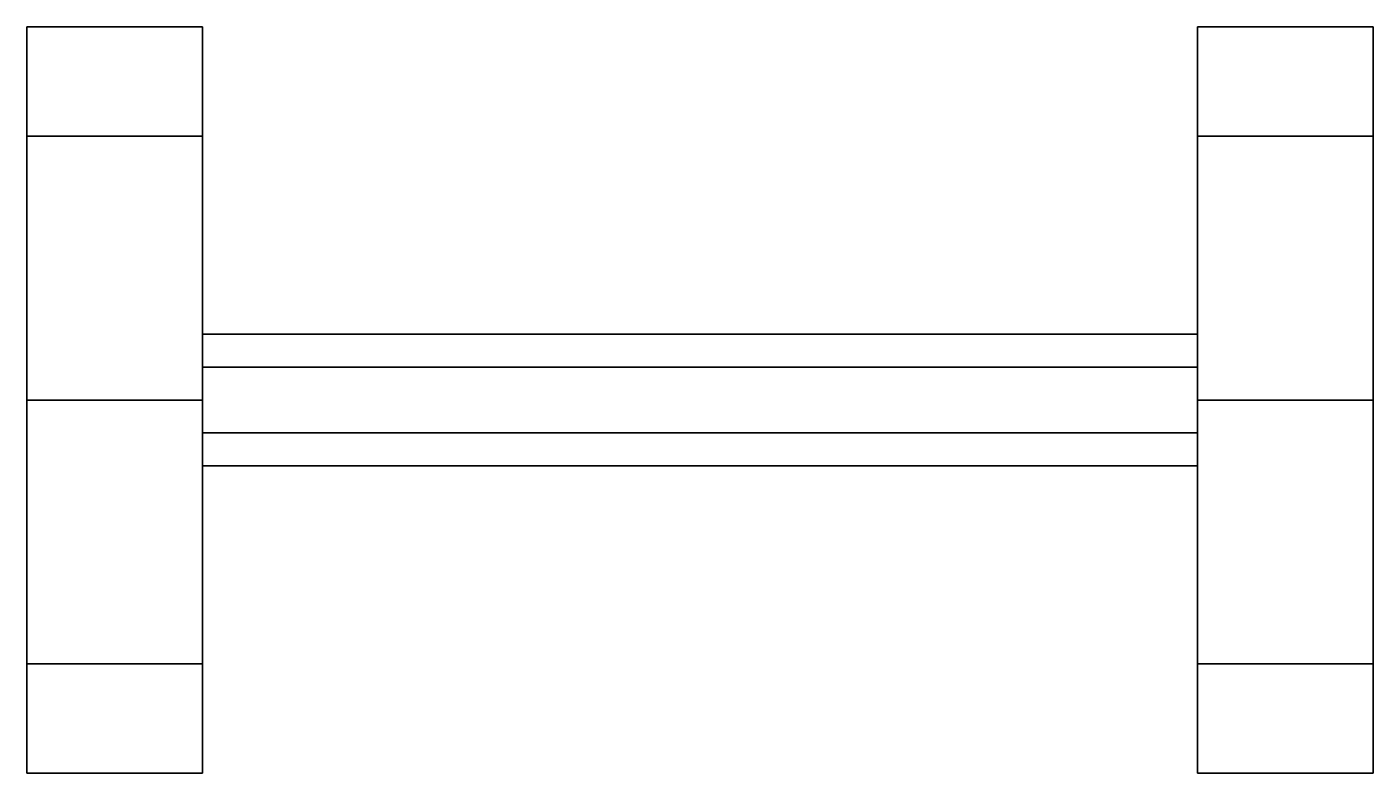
# Model space of a CAD drawing. Extents: x -0.92 to 0.92, y -0.51 to 0.51.
import ezdxf

# ---------------------------------------------------------------- set-up
doc = ezdxf.new("R2010")
doc.units = 0
doc.layers.add('WHEELS', color=2, linetype='CONTINUOUS')

msp = doc.modelspace()

# ---------------------------------------------------------------- linework, layer by layer
at = {"layer": 'WHEELS'}
for points in [[(-0.68, 0.3606, 0.3606), (-0.68, 0.51), (-0.92, 0.51), (-0.92, 0.3606, 0.3606)], [(-0.68, 0.51), (-0.68, 0.3606, -0.3606), (-0.92, 0.3606, -0.3606), (-0.92, 0.51)], [(-0.92, -0.51), (-0.92, 0.3606, 0.3606), (-0.92, 0.51), (-0.92, -0.3606, -0.3606)], [(-0.92, -0.3606, -0.3606), (-0.92, 0.51), (-0.92, 0.3606, -0.3606), (-0.92, 0, -0.51)], [(-0.68, -0.3606, 0.3606), (-0.68, 0.51), (-0.68, 0.3606, 0.3606), (-0.68, 0, 0.51)], [(-0.68, -0.51), (-0.68, 0.3606, -0.3606), (-0.68, 0.51), (-0.68, -0.3606, 0.3606)], [(0.68, -0.3606, -0.3606), (0.68, 0.51), (0.68, 0.3606, -0.3606), (0.68, 0, -0.51)], [(0.68, -0.51), (0.68, 0.3606, 0.3606), (0.68, 0.51), (0.68, -0.3606, -0.3606)], [(0.92, 0.51), (0.92, 0.3606, -0.3606), (0.68, 0.3606, -0.3606), (0.68, 0.51)], [(0.92, 0.3606, 0.3606), (0.92, 0.51), (0.68, 0.51), (0.68, 0.3606, 0.3606)], [(0.92, -0.51), (0.92, 0.3606, -0.3606), (0.92, 0.51), (0.92, -0.3606, 0.3606)], [(0.92, -0.3606, 0.3606), (0.92, 0.51), (0.92, 0.3606, 0.3606), (0.92, 0, 0.51)], [(-0.68, 0, 0.51), (-0.68, 0.3606, 0.3606), (-0.92, 0.3606, 0.3606), (-0.92, 0, 0.51)], [(-0.68, 0.3606, -0.3606), (-0.68, 0, -0.51), (-0.92, 0, -0.51), (-0.92, 0.3606, -0.3606)], [(-0.92, -0.3606, 0.3606), (-0.92, 0, 0.51), (-0.92, 0.3606, 0.3606), (-0.92, -0.51)], [(-0.68, -0.3606, -0.3606), (-0.68, 0, -0.51), (-0.68, 0.3606, -0.3606), (-0.68, -0.51)], [(0.92, 0.3606, -0.3606), (0.92, 0, -0.51), (0.68, 0, -0.51), (0.68, 0.3606, -0.3606)], [(0.68, -0.3606, 0.3606), (0.68, 0, 0.51), (0.68, 0.3606, 0.3606), (0.68, -0.51)], [(0.92, 0, 0.51), (0.92, 0.3606, 0.3606), (0.68, 0.3606, 0.3606), (0.68, 0, 0.51)], [(0.92, -0.3606, -0.3606), (0.92, 0, -0.51), (0.92, 0.3606, -0.3606), (0.92, -0.51)], [(0.68, 0.045, 0.0779), (0.68, 0.09), (-0.68, 0.09), (-0.68, 0.045, 0.0779)], [(0.68, 0.09), (0.68, 0.045, -0.0779), (-0.68, 0.045, -0.0779), (-0.68, 0.09)], [(0.68, -0.045, 0.0779), (0.68, 0.045, 0.0779), (-0.68, 0.045, 0.0779), (-0.68, -0.045, 0.0779)], [(0.68, 0.045, -0.0779), (0.68, -0.045, -0.0779), (-0.68, -0.045, -0.0779), (-0.68, 0.045, -0.0779)], [(-0.68, -0.3606, 0.3606), (-0.68, 0, 0.51), (-0.92, 0, 0.51), (-0.92, -0.3606, 0.3606)], [(-0.68, 0, -0.51), (-0.68, -0.3606, -0.3606), (-0.92, -0.3606, -0.3606), (-0.92, 0, -0.51)], [(0.92, 0, -0.51), (0.92, -0.3606, -0.3606), (0.68, -0.3606, -0.3606), (0.68, 0, -0.51)], [(0.92, -0.3606, 0.3606), (0.92, 0, 0.51), (0.68, 0, 0.51), (0.68, -0.3606, 0.3606)], [(0.68, -0.09), (0.68, -0.045, 0.0779), (-0.68, -0.045, 0.0779), (-0.68, -0.09)], [(0.68, -0.045, -0.0779), (0.68, -0.09), (-0.68, -0.09), (-0.68, -0.045, -0.0779)], [(-0.68, -0.51), (-0.68, -0.3606, 0.3606), (-0.92, -0.3606, 0.3606), (-0.92, -0.51)], [(-0.68, -0.3606, -0.3606), (-0.68, -0.51), (-0.92, -0.51), (-0.92, -0.3606, -0.3606)], [(0.92, -0.3606, -0.3606), (0.92, -0.51), (0.68, -0.51), (0.68, -0.3606, -0.3606)], [(0.92, -0.51), (0.92, -0.3606, 0.3606), (0.68, -0.3606, 0.3606), (0.68, -0.51)]]:
    msp.add_3dface(points, dxfattribs=at)

doc.saveas('drawing.dxf')
